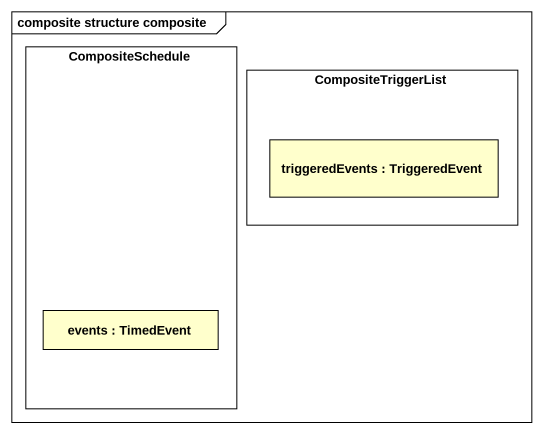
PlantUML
@startuml
mainframe composite structure composite
rectangle CompositeSchedule {
  rectangle "events : TimedEvent" as events
}
rectangle CompositeTriggerList {
  rectangle "triggeredEvents : TriggeredEvent" as triggeredEvents
}
@enduml
